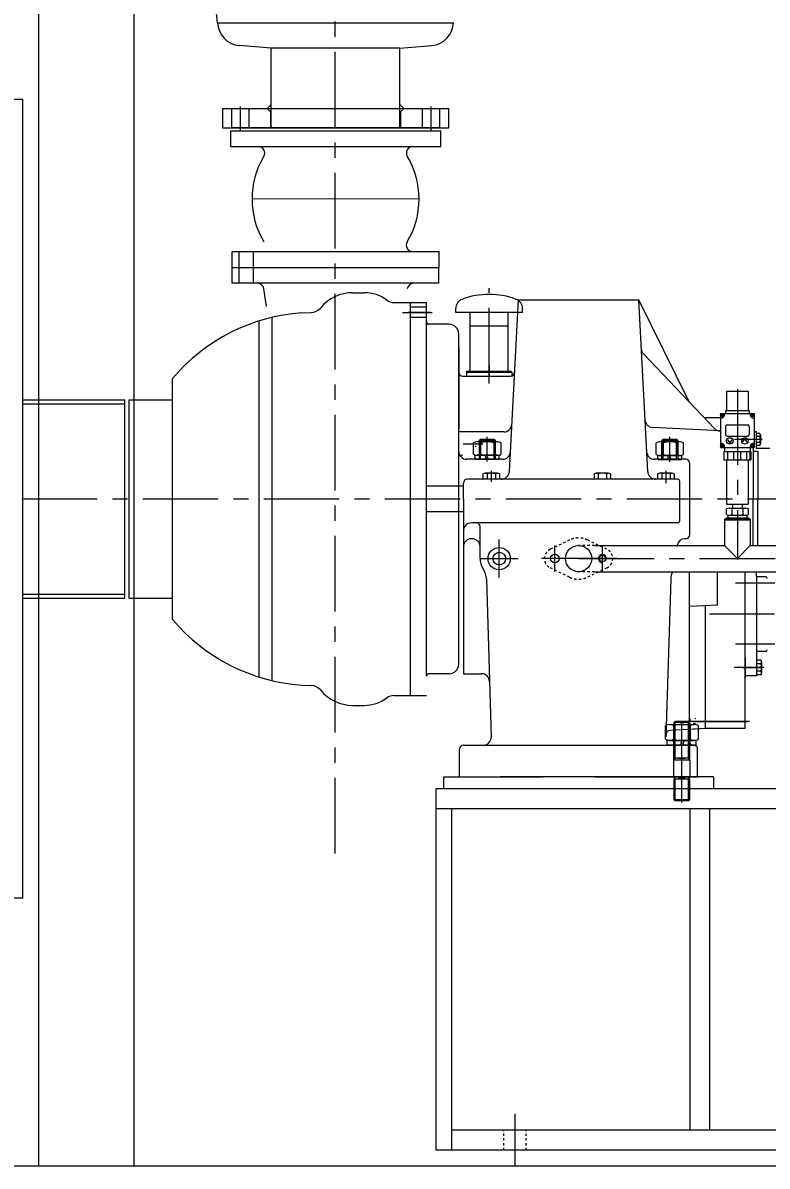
# Model space of a CAD drawing. Header units: millimetres. Extents: x 2 to 503272, y 1 to 383444.
# Drawn here: x 219114 to 242925, y 233950 to 270520 of the extents above; entities that cross this region are included whole.
import ezdxf

# ---------------------------------------------------------------- set-up
doc = ezdxf.new("R2010")
doc.units = ezdxf.units.MM
doc.header["$LTSCALE"] = 25.4
for name, pattern in [('CENTER', [50.8, 31.75, -6.35, 6.35, -6.35]), ('EB_DASH', [6, 3, -3]), ('EB_DASHDOTDOT', [45, 30, -3, 3, -3, 3, -3])]:
    doc.linetypes.add(name, pattern=pattern)
doc.layers.get('Defpoints').update_dxf_attribs({"lineweight": 5})
for name, color, linetype, lineweight in [('CAXA0', 7, 'Continuous', 5), ('CAXA1', 5, 'CENTER', 5), ('CAXA2', 6, 'EB_DASH', 5), ('CAXA3', 7, 'Continuous', 5), ('PIPE', 150, 'Continuous', 5)]:
    doc.layers.add(name, color=color, linetype=linetype, lineweight=lineweight)
doc.styles.add('Roman', font='arial.ttf')
doc.styles.get("Standard").update_dxf_attribs({"font": 'arial.ttf'})
doc.dimstyles.new('ISO-25', dxfattribs={"dimscale": 30, "dimtxt": 38.1, "dimasz": 38.1, "dimexe": 50.8, "dimexo": 50.8, "dimgap": 15.875, "dimtad": 1, "dimtih": 1, "dimtoh": 1, "dimdec": 1, "dimlfac": 0.03937, "dimdsep": 46, "dimtxsty": 'Standard', "dimcen": 63.5, "dimclrd": 7, "dimclre": 7, "dimclrt": 7, "dimadec": 0, "dimazin": 0, "dimtfac": 1, "dimtdec": 1, "dimtmove": 0, "dimatfit": 3, "dimfxl": 25.4, "dimlwd": 5, "dimlwe": 5, "dimarcsym": 0})

# ---------------------------------------------------------------- blocks, each defined once
blk = doc.blocks.new('*D46')
at = {"color": 7, "linetype": 'Continuous', "lineweight": 5, "transparency": 16777216}
for p, q in [((232321, 232937), (232321, 223762)), ((272453, 232937), (272453, 223762)), ((271310, 225286), (233464, 225286))]:
    blk.add_line(p, q, dxfattribs=at)
at = {"color": 7, "transparency": 16777216}
for points in [[(233464, 225477), (233464, 225096), (232321, 225286)], [(271310, 225477), (271310, 225096), (272453, 225286)]]:
    blk.add_solid(points, dxfattribs=at)
at = {"layer": 'Defpoints', "color": 0, "transparency": 16777216}
for p in [(232321, 234461), (272453, 234461), (232321, 225286)]:
    blk.add_point(p, dxfattribs=at)
at = {"color": 7, "lineweight": 5, "transparency": 16777216, "insert": (252387, 227858), "char_height": 4191, "attachment_point": 5, "style": 'Roman'}
blk.add_mtext('A', dxfattribs=at)
blk = doc.blocks.new('*D48')
at = {"color": 7, "linetype": 'Continuous', "lineweight": 5, "transparency": 16777216}
for p, q in [((179490, 242278), (179490, 214115)), ((300902, 232429), (300902, 214115)), ((180633, 215639), (299759, 215639))]:
    blk.add_line(p, q, dxfattribs=at)
at = {"color": 7, "transparency": 16777216}
for points in [[(180633, 215830), (180633, 215449), (179490, 215639)], [(299759, 215830), (299759, 215449), (300902, 215639)]]:
    blk.add_solid(points, dxfattribs=at)
at = {"layer": 'Defpoints', "color": 0, "transparency": 16777216}
for p in [(179490, 243802), (300902, 233953), (300902, 215639)]:
    blk.add_point(p, dxfattribs=at)
at = {"color": 7, "lineweight": 5, "transparency": 16777216, "insert": (240196, 218282), "char_height": 4191, "attachment_point": 5, "style": 'Roman'}
blk.add_mtext('C', dxfattribs=at)

msp = doc.modelspace()

# ---------------------------------------------------------------- linework, layer by layer
at = {"color": 7, "lineweight": 5}
for p, q in [((225340.33, 270519.78), (223435.31, 289214.5)), ((219622.06, 233953.02), (219622.06, 287293.02)), ((222670.06, 233953.02), (222670.06, 287293.02)), ((225340.32, 270519.78), (232894.04, 270520.1)), ((227059.77, 269707.3), (226035.04, 269796.95)), ((231174.57, 269707.3), (227059.77, 269707.3)), ((227059.77, 267167.3), (227059.77, 269707.3)), ((231174.57, 269808.9), (231170.14, 269808.9)), ((231174.57, 269707.3), (232199.3, 269796.95)), ((231174.57, 267167.3), (231174.57, 269707.3)), ((219114.06, 268071.68), (180760.06, 268071.68)), ((219114.06, 242512.93), (219114.06, 268065.33)), ((225497.67, 267776.9), (225497.67, 267167.3)), ((225497.67, 267776.9), (232736.67, 267776.9)), ((225789.77, 267776.9), (225789.77, 267167.3)), ((226069.17, 267842.08), (226069.17, 267091.1)), ((226348.57, 267776.9), (226348.57, 267167.3)), ((226932.77, 267776.9), (227059.77, 267903.9)), ((226932.77, 267776.9), (227059.77, 267649.9)), ((231301.57, 267776.9), (231174.57, 267903.9)), ((231301.57, 267776.9), (231174.57, 267649.9)), ((231885.77, 267776.9), (231885.77, 267167.3)), ((232444.57, 267776.9), (232444.57, 267167.3)), ((232736.67, 267167.3), (232736.67, 267776.9)), ((227034.37, 267675.3), (227034.37, 267167.3)), ((231199.97, 267675.3), (231199.97, 267167.3)), ((225497.67, 267167.3), (232736.67, 267167.3)), ((225751.67, 267069.6), (232482.67, 267069.6)), ((225751.67, 267069.6), (225751.67, 266561.6)), ((232419.17, 267167.3), (225815.17, 267167.3)), ((232482.67, 266561.6), (232482.67, 267069.6)), ((225751.67, 266561.6), (232482.67, 266561.6)), ((231789.08, 264883.09), (226445.27, 264887.31)), ((225815.17, 263204.9), (232419.17, 263204.9)), ((225815.17, 262696.9), (225815.17, 263204.9)), ((226031.07, 262696.9), (226031.07, 263204.9)), ((226488.27, 262696.9), (226488.27, 263204.9)), ((232419.17, 263204.9), (232419.17, 262696.9)), ((225815.17, 262188.9), (225815.17, 262696.9)), ((225815.17, 262696.9), (232419.17, 262696.9)), ((225815.17, 262696.9), (232419.17, 262696.9)), ((226031.07, 262188.9), (226031.07, 262696.9)), ((226488.27, 262188.9), (226488.27, 262696.9)), ((232419.17, 262188.9), (232419.17, 262696.9)), ((232419.17, 262188.9), (225815.17, 262192.8)), ((226903.35, 261449.31), (226820.7, 262015.07)), ((229670.53, 261889.16), (230034.12, 261889.15)), ((230985.65, 261575.47), (231520.87, 261575.47)), ((231520.77, 249002.56), (231520.81, 261575.79)), ((231520.79, 261575.75), (232028.81, 261575.75)), ((232028.81, 249626.48), (232028.81, 261575.79)), ((234678.38, 256164.97), (234966.6, 261664.39)), ((234966.6, 261664.39), (238816.08, 261664.39)), ((239104.3, 256164.97), (238816.08, 261664.39)), ((240425.86, 258401.35), (238816.08, 261664.39)), ((228041.07, 261243.28), (228337.31, 261257.9)), ((232964.63, 261260.11), (232964.63, 261391.18)), ((235098.23, 261260.11), (232964.63, 261260.11)), ((233421.83, 259375.71), (233421.83, 261260.11)), ((234641.03, 259375.71), (234641.03, 261260.11)), ((235098.23, 261260.11), (235098.23, 261391.18)), ((226669.47, 249594.58), (226669.47, 260983.47)), ((227075.87, 261095.54), (227075.87, 249482.5)), ((232752.71, 260877.29), (232105.01, 260877.29)), ((234638.56, 260818.92), (233424.31, 260818.92)), ((233057.48, 250005.53), (233057.51, 260572.49)), ((233057.51, 260158.23), (233057.51, 257538.22)), ((238968.31, 259929.99), (241241.75, 257545.67)), ((233307.53, 259350.31), (233332.93, 259375.71)), ((233307.53, 259350.31), (233307.53, 259223.31)), ((233307.53, 259350.31), (234755.33, 259350.31)), ((233332.93, 259375.71), (234729.93, 259375.71)), ((234755.33, 259350.31), (234729.93, 259375.71)), ((234755.33, 259350.31), (234755.33, 259228.88)), ((223900.87, 251434.48), (223900.87, 259143.31)), ((233184.51, 259223.31), (234718.15, 259223.31)), ((241630.1, 258743.44), (242315.9, 258743.44)), ((241630.1, 258743.44), (241630.1, 258121.14)), ((242315.9, 258743.44), (242315.9, 258121.14)), ((219114.06, 258464.13), (222377.96, 258464.13)), ((219114.06, 258337.13), (222377.96, 258337.13)), ((220384.06, 258464.13), (221654.06, 258464.13)), ((222377.96, 252113.92), (222377.96, 258463.92)), ((222503.87, 258463.9), (223164.27, 258463.9)), ((222503.87, 258463.9), (223900.87, 258463.9)), ((222503.87, 258463.9), (222503.87, 252113.77)), ((240910.84, 257892.72), (241433.25, 257892.72)), ((241433.25, 258019.54), (242512.75, 258019.54)), ((241433.25, 258019.54), (241433.25, 256940.04)), ((241450.89, 257957.45), (241450.89, 257982.85)), ((241450.89, 257982.85), (241469.94, 257982.85)), ((241450.89, 257957.45), (241469.94, 257957.45)), ((241469.94, 258001.9), (241495.34, 258001.9)), ((241469.94, 257982.85), (241469.94, 258001.9)), ((241469.94, 257938.4), (241469.94, 257957.45)), ((241469.94, 257938.4), (241495.34, 257938.4)), ((241495.34, 257982.85), (241495.34, 258001.9)), ((241495.34, 257982.85), (241514.39, 257982.85)), ((241495.34, 257938.4), (241495.34, 257957.45)), ((241495.34, 257957.45), (241514.39, 257957.45)), ((241514.39, 257957.45), (241514.39, 257982.85)), ((241592, 258121.14), (242354, 258121.14)), ((241592, 258121.14), (241592, 258019.54)), ((242354, 258121.14), (242354, 258019.54)), ((242431.61, 257982.85), (242431.61, 257957.45)), ((242431.61, 257982.85), (242450.66, 257982.85)), ((242431.61, 257957.45), (242450.66, 257957.45)), ((242450.66, 258001.9), (242476.06, 258001.9)), ((242450.66, 258001.9), (242450.66, 257982.85)), ((242450.66, 257957.45), (242450.66, 257938.4)), ((242450.66, 257938.4), (242476.06, 257938.4)), ((242476.06, 258001.9), (242476.06, 257982.85)), ((242476.06, 257982.85), (242495.11, 257982.85)), ((242476.06, 257957.45), (242476.06, 257938.4)), ((242476.06, 257957.45), (242495.11, 257957.45)), ((242495.11, 257982.85), (242495.11, 257957.45)), ((242512.75, 258019.54), (242512.75, 256940.04)), ((241433.25, 257466.2), (239257.89, 257580.21)), ((241592, 257606.79), (241592, 257352.79)), ((241642.8, 257657.59), (242303.2, 257657.59)), ((242354, 257606.79), (242354, 257352.79)), ((234503.93, 257435.52), (233057.51, 257435.52)), ((234302.08, 257117.53), (233642.17, 257117.53)), ((233718.13, 257167.06), (233756.23, 257205.16)), ((233718.13, 256560.82), (233718.13, 257167.06)), ((233718.13, 257167.06), (234226.13, 257167.06)), ((233756.23, 257205.16), (234188.03, 257205.16)), ((234188.03, 256560.82), (234188.03, 257205.16)), ((234226.13, 257167.06), (234188.03, 257205.16)), ((234226.13, 257167.06), (234226.13, 256560.82)), ((240144.08, 257115.3), (239484.17, 257115.3)), ((239560.13, 257164.82), (239598.23, 257202.92)), ((239560.13, 256558.58), (239560.13, 257164.82)), ((239560.13, 257164.82), (240068.13, 257164.82)), ((239598.23, 256558.58), (239598.23, 257202.92)), ((239598.23, 257202.92), (240030.03, 257202.92)), ((240030.03, 256558.58), (240030.03, 257202.92)), ((240068.13, 257164.82), (240030.03, 257202.92)), ((240068.13, 257164.82), (240068.13, 256558.58)), ((241642.8, 257301.99), (242303.2, 257301.99)), ((241662.41, 257178.97), (241731.7, 257084.66)), ((241800.99, 257178.97), (241731.7, 257084.66)), ((242145.01, 257120.21), (242214.3, 257214.52)), ((242283.59, 257120.21), (242214.3, 257214.52)), ((242512.75, 257449.55), (242574.51, 257449.55)), ((242574.51, 257449.55), (242574.51, 256900.74)), ((242693.85, 257386.26), (242574.52, 257386.26)), ((242693.85, 257290.94), (242574.52, 257290.94)), ((242693.85, 257100.3), (242574.52, 257100.3)), ((242709.14, 257338.6), (242709.14, 257052.64)), ((233197.32, 257054.52), (233832.32, 257054.52)), ((233532.19, 256720.72), (233532.19, 257085.09)), ((233612.36, 256981.12), (233586.96, 256955.72)), ((233612.36, 256981.12), (233586.96, 256955.72)), ((233752.16, 257085.09), (233752.16, 256720.72)), ((234192.1, 257085.09), (234192.1, 256720.72)), ((234412.07, 256720.72), (234412.07, 257085.09)), ((239374.19, 256718.48), (239374.19, 257082.86)), ((239594.16, 257082.86), (239594.16, 256718.48)), ((240034.1, 257082.86), (240034.1, 256718.48)), ((240254.07, 256718.48), (240254.07, 257082.86)), ((241539.79, 256989.43), (241425.49, 256989.43)), ((241433.25, 256940.04), (242512.75, 256940.04)), ((241450.89, 256976.73), (241450.89, 257002.13)), ((241469.94, 257002.13), (241450.89, 257002.13)), ((241469.94, 256976.73), (241450.89, 256976.73)), ((241495.34, 257021.18), (241469.94, 257021.18)), ((241469.94, 257002.13), (241469.94, 257021.18)), ((241469.94, 256957.68), (241469.94, 256976.73)), ((241495.34, 256957.68), (241469.94, 256957.68)), ((241482.64, 256932.28), (241482.64, 257046.58)), ((241495.34, 257002.13), (241495.34, 257021.18)), ((241514.39, 257002.13), (241495.34, 257002.13)), ((241495.34, 256957.68), (241495.34, 256976.73)), ((241514.39, 256976.73), (241495.34, 256976.73)), ((241514.39, 256976.73), (241514.39, 257002.13)), ((241541.2, 256813.04), (242404.8, 256813.04)), ((241541.2, 256813.04), (241541.2, 256546.34)), ((241555.56, 256546.34), (241555.56, 256813.04)), ((241566.6, 256940.04), (241566.6, 256813.04)), ((241667.12, 256546.34), (241667.12, 256813.04)), ((241861.24, 256546.34), (241861.24, 256813.04)), ((242084.1, 256546.34), (242084.1, 256813.04)), ((242277.37, 256546.34), (242277.37, 256813.04)), ((242379.4, 256940.04), (242379.4, 256813.04)), ((242383.87, 256546.34), (242383.87, 256813.04)), ((242390.09, 256546.34), (242390.09, 256813.04)), ((242404.8, 256813.04), (242404.8, 256546.34)), ((242431.61, 257002.13), (242431.61, 256976.73)), ((242450.66, 257002.13), (242431.61, 257002.13)), ((242450.66, 256976.73), (242431.61, 256976.73)), ((242476.06, 257021.18), (242450.66, 257021.18)), ((242450.66, 257021.18), (242450.66, 257002.13)), ((242450.66, 256976.73), (242450.66, 256957.68)), ((242476.06, 256957.68), (242450.66, 256957.68)), ((242473.82, 256940.04), (242473.82, 255289.93)), ((242626.22, 256813.93), (242473.82, 256813.93)), ((242476.06, 257021.18), (242476.06, 257002.13)), ((242495.11, 257002.13), (242476.06, 257002.13)), ((242495.11, 256976.73), (242476.06, 256976.73)), ((242476.06, 256976.73), (242476.06, 256957.68)), ((242495.11, 257002.13), (242495.11, 256976.73)), ((243006.31, 256900.74), (242574.51, 256900.74)), ((242693.85, 257004.98), (242574.52, 257004.98)), ((242626.22, 256813.93), (242626.22, 255289.93)), ((233057.51, 256686.22), (233146.52, 256686.22)), ((233171.92, 256711.62), (233146.52, 256686.22)), ((234458, 256559.09), (233311.51, 256559.09)), ((233588.59, 256687.82), (234355.67, 256687.82)), ((233588.59, 256560.82), (233588.59, 256687.82)), ((233588.59, 256560.82), (234355.67, 256560.82)), ((234302.08, 256688.27), (233642.17, 256688.27)), ((233939.26, 256560.82), (233905.23, 256687.82)), ((234000.59, 256577.25), (233970.97, 256687.82)), ((234005, 256560.82), (234000.59, 256577.25)), ((234355.67, 256560.82), (234355.67, 256687.82)), ((240322, 256559.09), (239324.68, 256559.09)), ((239430.59, 256685.58), (240197.67, 256685.58)), ((239430.59, 256558.58), (239430.59, 256685.58)), ((239430.59, 256558.58), (240197.67, 256558.58)), ((240144.08, 256686.04), (239484.17, 256686.04)), ((239781.26, 256558.58), (239747.23, 256685.58)), ((239842.59, 256575.02), (239812.97, 256685.58)), ((239847, 256558.58), (239842.59, 256575.02)), ((240197.67, 256558.58), (240197.67, 256685.58)), ((240449, 254146.09), (240449, 256432.09)), ((241541.2, 256546.34), (242404.8, 256546.34)), ((241630.1, 256546.34), (241630.1, 255123.94)), ((242315.9, 256546.34), (242315.9, 255123.94)), ((233835.04, 256095.29), (233835.04, 255924.26)), ((234296.97, 256114.76), (233901.03, 256114.76)), ((233967.02, 256095.29), (233967.02, 255924.26)), ((234230.98, 256095.29), (234230.98, 255924.26)), ((234362.96, 256095.29), (234362.96, 255924.26)), ((237391.04, 256095.29), (237391.04, 255924.26)), ((237852.97, 256114.76), (237457.03, 256114.76)), ((237523.02, 256095.29), (237523.02, 255924.26)), ((237786.98, 256095.29), (237786.98, 255924.26)), ((237918.96, 256095.29), (237918.96, 255924.26)), ((239423.04, 256095.29), (239423.04, 255924.26)), ((239884.97, 256114.76), (239489.03, 256114.76)), ((239555.02, 256095.29), (239555.02, 255924.26)), ((239818.98, 256095.29), (239818.98, 255924.26)), ((239950.96, 256095.29), (239950.96, 255924.26)), ((232028.81, 255695.51), (232028.81, 255757.46)), ((233218.62, 255695.51), (232028.81, 255695.51)), ((233210, 255289.09), (233210, 255797.26)), ((237391.04, 255924.26), (233337, 255924.26)), ((234362.96, 255924.26), (233835.04, 255924.26)), ((234251.4, 255924.26), (233946.6, 255924.26)), ((240055.3, 255924.26), (237391.04, 255924.26)), ((239950.96, 255924.26), (239423.04, 255924.26)), ((239839.4, 255924.26), (239534.6, 255924.26)), ((240131.5, 254603.39), (240131.5, 255848.06)), ((233210, 255289.03), (233210, 253003.01)), ((242473.82, 253803.14), (242473.82, 255289.93)), ((242626.22, 253803.14), (242626.22, 255289.93)), ((241621.05, 254794.29), (241621.05, 254970.99)), ((241630.1, 255123.94), (242315.9, 255123.94)), ((241709.04, 254996.94), (242236.96, 254996.94)), ((241797.02, 254970.99), (241797.02, 254794.29)), ((241820.6, 255123.94), (241820.6, 254996.94)), ((242125.4, 255123.94), (242125.4, 254996.94)), ((242148.98, 254970.99), (242148.98, 254794.29)), ((242324.95, 254794.29), (242324.95, 254970.99)), ((233218.62, 254882.74), (232028.81, 254882.74)), ((242379.4, 254641.34), (241566.6, 254641.34)), ((241566.6, 254641.34), (241566.6, 253841.24)), ((242379.4, 254641.34), (241566.6, 254641.34)), ((241566.6, 254641.34), (241566.6, 253803.14)), ((242379.4, 254615.94), (241566.6, 254615.94)), ((241566.6, 254615.94), (241566.6, 253815.84)), ((241566.6, 254615.94), (241566.6, 253815.84)), ((242379.4, 254615.94), (241566.6, 254615.94)), ((241617.4, 254692.14), (242328.6, 254692.14)), ((241617.4, 254692.14), (241617.4, 254641.34)), ((241617.4, 254641.34), (242328.6, 254641.34)), ((241668.2, 254773.57), (241668.2, 254692.14)), ((241709.04, 254768.34), (242236.96, 254768.34)), ((242277.8, 254773.57), (242277.8, 254692.14)), ((242328.6, 254692.14), (242328.6, 254641.34)), ((242379.4, 254641.34), (242379.4, 253841.24)), ((242379.4, 254641.34), (242379.4, 253841.24)), ((242379.4, 254615.94), (242379.4, 253815.84)), ((242379.4, 254615.94), (242379.4, 253803.14)), ((233616.4, 254527.19), (233464, 254527.19)), ((235749.96, 254527.19), (233514.71, 254527.19)), ((233743.4, 253384.14), (233743.4, 254400.19)), ((240055.3, 254527.19), (235749.96, 254527.19)), ((233489.4, 254019.09), (233464, 254019.09)), ((237400.96, 253803.14), (241566.6, 253803.14)), ((240042.6, 253765.14), (240042.6, 253803.14)), ((240322, 254019.14), (240296.6, 254019.14)), ((241973, 253384.04), (241566.6, 253803.14)), ((241973, 253384.04), (242379.4, 253803.14)), ((242379.4, 253803.14), (243720.93, 253803.14)), ((233209.96, 253511.31), (233209.96, 249701.15)), ((233942.06, 252728.61), (234097.37, 247677.02)), ((236892.84, 252964.94), (236900.18, 252964.94)), ((237400.96, 252964.94), (246036.57, 252964.94)), ((239844.15, 252728.94), (239688.83, 247677.02)), ((240442.56, 247542.16), (240442.56, 252964.94)), ((241337.89, 251894.28), (241337.89, 252964.94)), ((242226.99, 247948.71), (242226.99, 252964.94)), ((242582.52, 252812.89), (242582.52, 252960.7)), ((242582.54, 252812.89), (242582.54, 249637.89)), ((242874.59, 252800.19), (242582.54, 252800.19)), ((219114.06, 252241.13), (222377.96, 252241.13)), ((219114.06, 252114.13), (222377.96, 252114.13)), ((220637.97, 252241.13), (221654.06, 252241.13)), ((222503.66, 252113.77), (223900.87, 252113.77)), ((241337.89, 251894.28), (240442.56, 251847.36)), ((240957, 247948.71), (240957, 251898.49)), ((240957, 247948.71), (240957, 251874.32)), ((242226.89, 250209.22), (242226.89, 249574.22)), ((242582.52, 250158.49), (242582.52, 249637.89)), ((242874.59, 250412.59), (242582.54, 250412.59)), ((242762.87, 249891.95), (242123.57, 249891.95)), ((242582.52, 250132.83), (242582.52, 249663.56)), ((242726.57, 250132.83), (242582.52, 250132.83)), ((242726.57, 250015.51), (242582.52, 250015.51)), ((242726.57, 249780.87), (242582.52, 249780.87)), ((242745.08, 250074.17), (242745.08, 249722.22)), ((232752.68, 249700.74), (232104.98, 249700.74)), ((233209.96, 249701.15), (233788.83, 249701.15)), ((242582.52, 249637.89), (242226.89, 249637.89)), ((242726.57, 249663.56), (242582.52, 249663.56)), ((228041.04, 249334.77), (228337.28, 249320.15)), ((229670.5, 248688.88), (230034.09, 248688.89)), ((230985.63, 249002.56), (231520.84, 249002.56)), ((231520.77, 249002.29), (232028.78, 249002.28)), ((239668.42, 247606.43), (239668.42, 248041.65)), ((239800.4, 248080.58), (240592.3, 248080.58)), ((240957, 247948.71), (239811.85, 247888.7)), ((239932.39, 248041.65), (239932.39, 247606.43)), ((239940.96, 248138.94), (239979.06, 248177.04)), ((240448.96, 248138.94), (239940.96, 248138.94)), ((239940.96, 248138.94), (239940.96, 247008.64)), ((239979.06, 247008.64), (239979.06, 248177.04)), ((240410.86, 248177.04), (239979.06, 248177.04)), ((240410.86, 247008.64), (240410.86, 248177.04)), ((240448.96, 248138.94), (240410.86, 248177.04)), ((240957, 247948.71), (240442.56, 247921.75)), ((240448.96, 247008.64), (240448.96, 248138.94)), ((240460.32, 248041.65), (240460.32, 247606.43)), ((240626.79, 248090.95), (240642.03, 248075.71)), ((240724.28, 247606.43), (240724.28, 248041.65)), ((242226.99, 247948.71), (240957, 247948.71)), ((233083.5, 246473.91), (233083.5, 247288.22)), ((233083.5, 246399.22), (233083.5, 247288.22)), ((233210.5, 247415.22), (240575.19, 247415.22)), ((240658.51, 247567.5), (239731.41, 247567.5)), ((239731.41, 247415.1), (239731.41, 247567.5)), ((240658.51, 247415.1), (239731.41, 247415.1)), ((239800.4, 247567.5), (240592.3, 247567.5)), ((239940.19, 246397.71), (239940.19, 247566.33)), ((240155.52, 247415.1), (240160.8, 247434.82)), ((240160.8, 247434.82), (240196.35, 247567.5)), ((240234.4, 247415.1), (240275.24, 247567.5)), ((240658.51, 247415.1), (240658.51, 247567.5)), ((240702.19, 246473.91), (240702.19, 247288.22)), ((240702.19, 246399.22), (240702.19, 247288.22)), ((239940.96, 247008.64), (240448.96, 247008.64)), ((239940.96, 247008.64), (239979.06, 246992.77)), ((239940.96, 246945.14), (239979.06, 246992.77)), ((239940.96, 246399.04), (239940.96, 246945.14)), ((239940.96, 246945.14), (240448.96, 246945.14)), ((240302.91, 246992.77), (240087.01, 246992.77)), ((240448.96, 247008.64), (240410.86, 246992.77)), ((240448.96, 246945.14), (240410.86, 246992.77)), ((240448.96, 246945.14), (240448.96, 246399.04)), ((232574.71, 246399.22), (235749.96, 246399.22)), ((232574.71, 246399.13), (232574.71, 246018.31)), ((237400.96, 246399.04), (234393.58, 246399.13)), ((235749.96, 246399.04), (234393.6, 246399.04)), ((237400.96, 246399.22), (240702.19, 246399.22)), ((241210.97, 246399.13), (237400.96, 246399.13)), ((240956.96, 246399.04), (237400.96, 246399.04)), ((240448.96, 246399.04), (239940.96, 246399.04)), ((239979.06, 246351.42), (239940.96, 246399.04)), ((239940.96, 246335.54), (239979.06, 246351.42)), ((239940.96, 246335.54), (240448.96, 246335.54)), ((239940.96, 246335.54), (239940.96, 245675.14)), ((239979.06, 245675.14), (239979.06, 246335.54)), ((240302.91, 246351.42), (240087.01, 246351.42)), ((240410.86, 246351.42), (240448.96, 246399.04)), ((240448.96, 246335.54), (240410.86, 246351.42)), ((240410.86, 245675.14), (240410.86, 246335.54)), ((240448.96, 245675.14), (240448.96, 246335.54)), ((241210.97, 246399.13), (241210.97, 246018.31)), ((272452.87, 246018.13), (232320.97, 246018.13)), ((232320.97, 246018.13), (232320.97, 234461.13)), ((247245.93, 246018.31), (241784.93, 246018.31)), ((239940.96, 245675.14), (240448.96, 245675.14)), ((239979.06, 245637.04), (239940.96, 245675.14)), ((239979.06, 245675.14), (239979.06, 245637.04)), ((240410.86, 245637.04), (239979.06, 245637.04)), ((240410.86, 245675.14), (240410.86, 245637.04)), ((240410.86, 245637.04), (240448.96, 245675.14)), ((278041.08, 245383.12), (232320.97, 245383.12)), ((232828.97, 245383.12), (232828.97, 234461.13)), ((240448.97, 245383.13), (240448.97, 235096.13)), ((241083.97, 245383.13), (241083.97, 235096.13)), ((219114.06, 242519.28), (184848.68, 242519.28)), ((272452.87, 235096.13), (232828.97, 235096.13)), ((272452.87, 234461.05), (232320.97, 234461.13))]:
    msp.add_line(p, q, dxfattribs=at)
for centre, radius in [((241482.64, 257970.15), 44.45), ((242463.36, 257970.15), 44.45), ((241731.7, 257149.59), 101.6), ((242214.3, 257149.59), 101.6), ((241482.64, 256989.43), 44.45), ((242463.36, 256989.43), 44.45), ((234353, 253384.14), 355.6), ((234353, 253384.14), 203.2), ((236131, 253384.14), 139.7), ((237655, 253384.14), 106.38)]:
    msp.add_circle(centre, radius, dxfattribs=at)
for centre, radius, start, end in [((226101.46, 270556.05), 762, 182.728487, 265), ((232132.89, 270556.05), 762, 275, 357.295687), ((229117.17, 264885.2), 2671.91, 149.176264, 210.914325), ((226648.18, 266358.4), 203.2, 329.176267, 89.999999), ((231586.16, 266358.4), 203.2, 90.000001, 210.823733), ((229117.17, 264885.2), 2671.91, 329.085675, 30.823736), ((231583.83, 263408.1), 203.2, 149.085674, 270.000001), ((226619.63, 261985.7), 203.2, 8.31105, 90), ((229670.48, 260546.77), 1342.39, 90, 140.675844), ((230034.08, 260669.95), 1219.2, 53.51153, 89.997903), ((231614.71, 261985.7), 203.2, 90, 171.68895), ((230985.65, 261956.47), 381, 233.511541, 269.999996), ((233269.43, 261391.18), 304.8, 110.667325, 180), ((234031.43, 259371.12), 2463.8, 69.332684, 110.667316), ((234793.43, 261391.18), 304.8, 0.000002, 69.332678), ((228458.54, 255288.9), 5969, 94.010594, 139.77887), ((228337.31, 261638.9), 381, 270.000004, 320.675833), ((232105.01, 260953.49), 76.2, 180, 270), ((232752.71, 260572.49), 304.8, 0, 90), ((239152.14, 260105.27), 254, 183, 223.636236), ((233184.51, 259350.31), 127, 180, 270), ((234718.15, 259350.31), 127, 270, 357), ((239271.18, 257833.86), 254, 183, 267), ((241433.25, 258019.54), 139.7, 270, 0), ((242512.75, 258019.54), 139.7, 180, 270), ((234503.93, 257689.52), 254, 270, 357), ((241425.57, 257720.95), 254, 223.636236, 267), ((241642.8, 257606.79), 50.8, 90, 180), ((242303.2, 257606.79), 50.8, 0, 90), ((233642.17, 256914.87), 202.67, 57.132768, 122.867232), ((233972.13, 256355.53), 762, 73.221345, 106.778655), ((234302.08, 256914.87), 202.67, 57.132768, 122.867232), ((239484.17, 256912.64), 202.67, 57.132768, 122.867232), ((239814.13, 256353.3), 762, 73.221345, 106.778655), ((240144.08, 256912.64), 202.67, 57.132768, 122.867232), ((241642.8, 257352.79), 50.8, 180, 270), ((242303.2, 257352.79), 50.8, 270, 0), ((242627.21, 257338.6), 81.93, 324.42999, 35.57001), ((242404.34, 257195.62), 304.8, 341.776086, 18.223914), ((242627.21, 257052.64), 81.93, 324.42999, 35.57001), ((233311.51, 256813.09), 254, 180, 270), ((234458, 256813.09), 254, 270, 357), ((239324.68, 256813.09), 254, 183, 270), ((241433.25, 256940.04), 139.7, 0, 90), ((242512.75, 256940.04), 139.7, 90, 180), ((233642.17, 256890.94), 202.67, 237.132768, 302.867232), ((233972.13, 257450.27), 762, 253.221345, 286.778655), ((234302.08, 256890.94), 202.67, 237.132768, 302.867232), ((239484.17, 256888.71), 202.67, 237.132768, 302.867232), ((239814.13, 257448.04), 762, 253.221345, 286.778655), ((240144.08, 256888.71), 202.67, 237.132768, 302.867232), ((240322, 256432.09), 127, 0, 90), ((233901.03, 255993.16), 121.6, 57.132768, 122.867232), ((234099, 255657.56), 457.2, 73.221345, 106.778655), ((234296.97, 255993.16), 121.6, 57.132768, 122.867232), ((234424.73, 256178.26), 254, 270, 357), ((237457.03, 255993.16), 121.6, 57.132768, 122.867232), ((237655, 255657.56), 457.2, 73.221345, 106.778655), ((237852.97, 255993.16), 121.6, 57.132768, 122.867232), ((239357.95, 256178.26), 254, 183, 270), ((239489.03, 255993.16), 121.6, 57.132768, 122.867232), ((239687, 255657.56), 457.2, 73.221345, 106.778655), ((239884.97, 255993.16), 121.6, 57.132768, 122.867232), ((233337, 255797.26), 127, 90, 180), ((240055.3, 255848.06), 76.2, 0, 90), ((241709.04, 254834.81), 162.13, 57.132768, 122.867232), ((241973, 254387.34), 609.6, 73.221345, 106.778655), ((242236.96, 254834.81), 162.13, 57.132768, 122.867232), ((240055.3, 254603.39), 76.2, 270, 0), ((241709.04, 254930.47), 162.13, 237.132768, 302.867232), ((241973, 255377.94), 609.6, 253.221345, 286.778655), ((242236.96, 254930.47), 162.13, 237.132768, 302.867232), ((233464, 254273.19), 254, 90, 180), ((233616.4, 254400.19), 127, 0, 90), ((233464, 253765.09), 254, 90, 180), ((233489.4, 253765.09), 254, 0, 90), ((240296.6, 253765.14), 254, 90, 171.396215), ((240322, 254146.14), 127, 270, 0), ((237655, 253384.14), 127, 350, 270), ((234353, 253384.14), 609.6, 180, 212.84537), ((239433, 253384.19), 609.6, 359.985769, 0), ((233307.37, 252709.1), 635, 1.76097, 32.845399), ((240478.85, 252709.49), 635, 156.278412, 178.239023), ((242874.59, 252749.39), 50.8, 0, 90), ((228458.54, 255289.15), 5969, 220.220879, 265.989156), ((242874.59, 250463.39), 50.8, 270, 0), ((232752.68, 250005.54), 304.8, 269.99975, 359.99975), ((242642.89, 250074.17), 102.19, 324.969964, 35.030036), ((242364.08, 249898.19), 381, 342.066067, 17.933933), ((242642.89, 249722.22), 102.19, 324.969964, 35.030036), ((232104.98, 249624.54), 76.2, 89.99975, 179.99975), ((233788.83, 249447.15), 254, 1.76098, 90), ((228337.28, 248939.15), 381, 39.323916, 89.999746), ((229670.45, 250031.27), 1342.39, 219.323906, 269.99975), ((230034.05, 249908.09), 1219.2, 270.001846, 306.488219), ((230985.63, 248621.56), 381, 89.999753, 126.488209), ((239800.4, 247837.38), 243.2, 57.132768, 122.867232), ((240196.35, 247166.18), 914.4, 73.221345, 106.778655), ((240592.3, 247837.38), 243.2, 57.132768, 122.867232), ((233843.49, 247669.22), 254, 270, 1.76098), ((239800.4, 247810.7), 243.2, 237.132768, 302.867232), ((239818.5, 247761.87), 127, 93, 178.23902), ((240196.35, 248481.9), 914.4, 253.221345, 286.778655), ((240592.3, 247810.7), 243.2, 237.132768, 302.867232), ((233210.5, 247288.22), 127, 90, 179.999982), ((240569.56, 247542.16), 127, 179.99993, 271.269078), ((240575.19, 247288.22), 127, 0.000018, 90)]:
    msp.add_arc(centre, radius, start, end, dxfattribs=at)
at = {"layer": 'CAXA0', "color": 7, "linetype": 'Continuous', "lineweight": 5}
msp.add_line((219622.06, 243528.82), (219622.06, 269081.22), dxfattribs=at)
at = {"layer": 'CAXA1', "linetype": 'CENTER', "lineweight": 5, "ltscale": 3}
for p, q in [((229107.93, 243949.41), (229107.93, 294060.77)), ((232165.17, 267842.08), (232165.17, 267091.1)), ((234031.43, 258985.47), (234031.43, 262031.87)), ((231258.52, 261257.67), (232210.67, 261257.67)), ((232145.65, 261258.29), (231444.61, 261258.29)), ((232427.67, 261257.99), (232434.53, 261257.99)), ((234031.43, 259564.64), (234031.43, 259223.31)), ((241973, 258805.82), (241973, 253352.86)), ((241425.49, 257970.15), (241539.79, 257970.15)), ((241482.64, 257913), (241482.64, 258027.3)), ((242406.21, 257970.15), (242520.51, 257970.15)), ((242463.36, 258027.3), (242463.36, 257913)), ((233972.13, 256484.62), (233972, 257275.92)), ((233972.13, 256655.83), (233972.13, 257193.73)), ((239814.13, 256482.38), (239814, 257275.92)), ((239814.13, 256653.6), (239814.13, 257191.5)), ((242770.05, 257195.62), (241879.83, 257195.62)), ((233972.13, 256484.62), (233972.13, 256764.02)), ((239814.13, 256482.38), (239814.13, 256761.78)), ((242520.51, 256989.43), (242406.21, 256989.43)), ((242463.36, 257046.58), (242463.36, 256932.28)), ((234099, 256190.96), (234099, 255836.16)), ((239687, 256190.96), (239687, 255796.46)), ((248592.75, 255288.33), (178192.03, 255289.13)), ((241973, 254717.54), (241973, 253752.34)), ((241973, 254717.54), (241973, 253752.34)), ((241973, 254692.14), (241973, 253384.04)), ((241973, 254692.14), (241973, 253384.04)), ((234353, 252774.54), (234353, 253993.74)), ((236131, 252964.16), (236131, 253804.11)), ((237655, 252964.16), (237655, 253804.11)), ((237655, 253180.94), (237655, 253587.34)), ((233743.4, 253384.14), (234962.6, 253384.14)), ((238129.3, 253384.14), (235656.7, 253384.14)), ((236892.84, 253384.04), (253441.06, 253384.04)), ((237858.2, 253384.14), (237451.8, 253384.14)), ((243167.59, 252596.99), (241908.59, 252596.99)), ((243156.17, 251606.31), (241083.84, 251606.31)), ((243167.59, 250641.19), (241908.59, 250641.19)), ((242821.28, 249898.19), (241871.32, 249898.19)), ((240194.96, 245586.24), (240194.96, 248227.84)), ((240196.35, 247528.57), (240196.35, 248156.78)), ((242360.11, 248177.31), (240253.17, 248177.31)), ((240550.59, 248177.31), (242294.05, 248177.31)), ((241642.79, 248177.31), (242294.05, 248177.31)), ((240194.96, 245637.04), (240194.96, 247784.13)), ((240194.96, 247338.9), (240194.96, 247643.7)), ((240194.97, 246020.37), (240194.97, 246739.07)), ((234860.97, 233953.13), (234860.97, 235628.15))]:
    msp.add_line(p, q, dxfattribs=at)
at = {"layer": 'CAXA2', "color": 7, "linetype": 'EB_DASHDOTDOT', "lineweight": 5}
for p, q in [((232028.81, 261423.39), (231520.81, 261423.39)), ((232028.81, 261093.19), (231520.81, 261093.19))]:
    msp.add_line(p, q, dxfattribs=at)
at = {"layer": 'CAXA2', "color": 7, "linetype": 'EB_DASH', "lineweight": 5}
for p, q in [((236606.83, 253979.31), (235987.91, 253681.73)), ((237400.96, 253803.14), (236893, 253803.08)), ((237798.09, 253681.73), (237179.17, 253979.31)), ((236606.83, 252788.96), (235987.91, 253086.55)), ((237798.09, 253086.55), (237179.17, 252788.96)), ((237400.96, 252964.94), (236893, 252964.94)), ((240447.48, 248259.86), (240415.07, 248177.31)), ((240415.07, 248177.31), (240447.48, 248094.76)), ((240447.48, 248259.86), (240447.48, 248094.76)), ((240630.9, 248094.76), (240447.48, 248094.76)), ((240626.79, 248263.67), (240642.03, 248278.91)), ((234505.37, 234461.13), (234505.37, 235096.13)), ((235216.57, 234461.13), (235216.57, 235096.13))]:
    msp.add_line(p, q, dxfattribs=at)
for centre, radius, start, end in [((236893, 253384.14), 660.4, 64.320712, 115.679293), ((236131, 253384.14), 330.2, 115.679293, 244.320706), ((237655, 253384.14), 330.2, 295.679282, 64.320714), ((236893, 253384.14), 660.4, 244.320707, 295.679288)]:
    msp.add_arc(centre, radius, start, end, dxfattribs=at)
at = {"layer": 'CAXA3', "color": 7, "linetype": 'Continuous', "lineweight": 5}
msp.add_line((233756.23, 256560.82), (233756.23, 257205.16), dxfattribs=at)
msp.add_circle((236892.9, 253383.98), 419.1, dxfattribs=at)
at = {"layer": 'PIPE', "color": 7, "lineweight": 5}
msp.add_line((323342.6, 233953.02), (187618.95, 233953.02), dxfattribs=at)

# ---------------------------------------------------------------- dimensions: what is measured, and where the dimension line sits
at = {"color": 7, "lineweight": 5}
for base, p1, p2, text, picture, middle in [((300902.06, 215639.18), (179490.06, 243801.51), (300902.06, 233953.02), 'C', '*D48', (240196.06, 215639.18)), ((232320.97, 225286.05), (272452.97, 234461.05), (232320.97, 234461.13), 'A', '*D46', (252386.97, 225286.05))]:
    dim = msp.add_linear_dim(base=base, p1=p1, p2=p2, text=text, dimstyle='ISO-25', override={"dimscale": 30, "dimtxt": 139.7, "dimpost": '\\X', "dimtxsty": 'Roman', "dimtmove": 1}, dxfattribs=at)
    dim.commit()
    dim.dimension.update_dxf_attribs({"geometry": picture, "text_midpoint": middle, "dimtype": 160})

doc.saveas('drawing.dxf')
